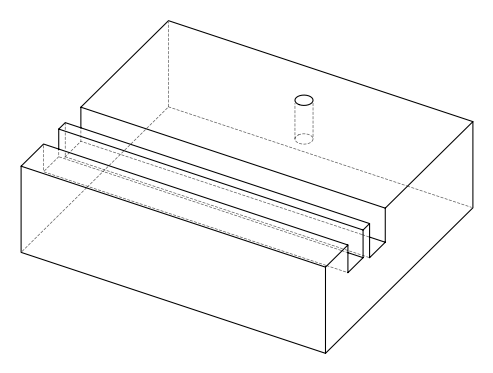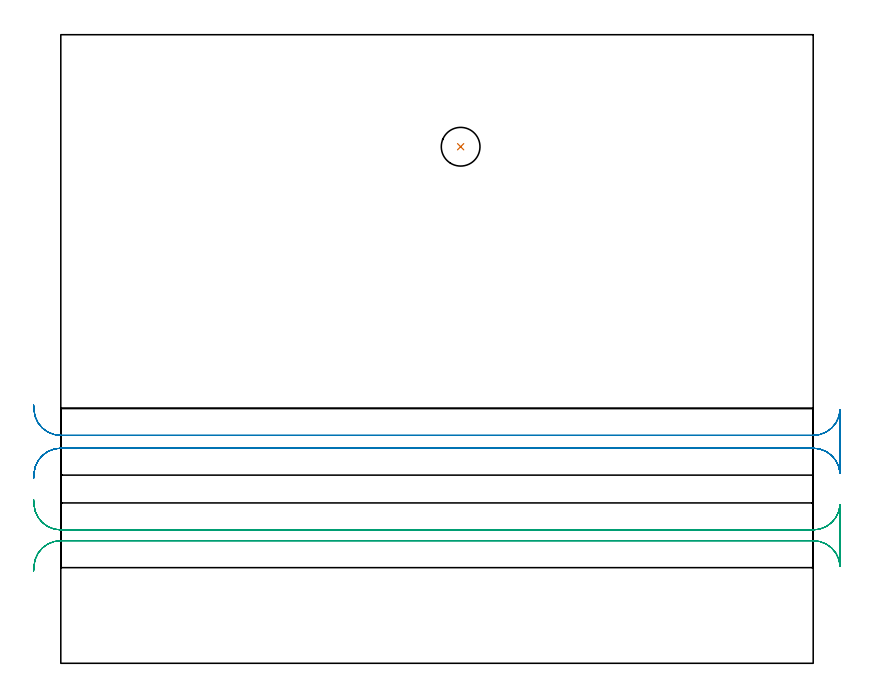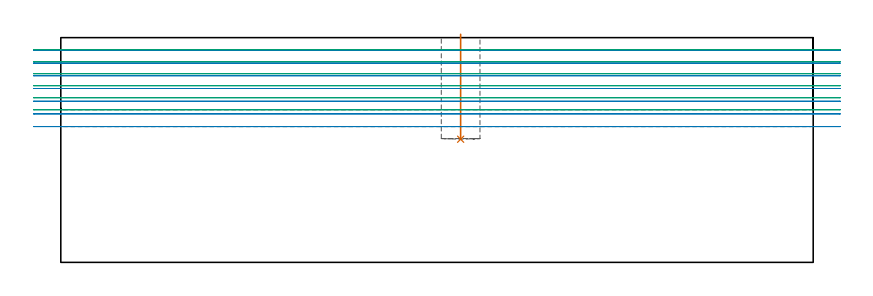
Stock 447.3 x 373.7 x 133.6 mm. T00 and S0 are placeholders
(PLAN: 3 operations, 1 tool changes, 27.4 min)
(1 INDEXABLE_INSERT_DRILL_BLIND_HOLE_FROM_SOLID | STEP1POCKET | NXT0302_017 | 0.25 min | 24949 mm3)
(2 MILL_RECTANGULAR_SLOT | SLOT_RECTANGULAR | UGT0201_004 | Follow Part, ap 8, ae 75% | 14.61 min | 937290 mm3)
(3 MILL_RECTANGULAR_SLOT_1 | SLOT_RECTANGULAR_1 | UGT0201_004 | Follow Part, ap 8, ae 75% | 12.51 min | 737301 mm3)
(TOOL NXT0302_017 | Index. Insert Drill 23mm [880-D2300L25-05] | D23 PA176 FL115 Z2)
(TOOL UGT0201_004 | End Mill 32 mm | D32 FL53 Z6)
(OP 1 INDEXABLE_INSERT_DRILL_BLIND_HOLE_FROM_SOLID)
G17 G21 G94 G90
T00 M6
G54
G17 G0 G90 X237.7 Y307.1 S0 M3
G43 Z143.6 H1
G94 G81 G98 Z73.2 F250. R135.6
G80
M5
M2
(OP 2 MILL_RECTANGULAR_SLOT)
G17 G21 G94 G90
T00 M6
G54
G17 G0 G90 X-16.154 Y109.885 S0 M3
G43 Z143.6 H0
Z126.043
G94 G1 X-15.97 Y112.879 F250.
G2 X0. Y127.9 R16. F500.
G1 X447.3
G2 X463.27 Y112.88 R16.
G1 X463.3
Y150.52
X463.27
G2 X447.3 Y135.5 R16.
G1 X0.
G2 X-15.97 Y150.521 R16.
G1 X-16.154 Y153.515 F250.
G0 Y109.885 Z118.486
G1 X-15.97 Y112.879
G2 X0. Y127.9 R16. F500.
G1 X447.3
G2 X463.27 Y112.88 R16.
G1 X463.3
Y150.52
X463.27
G2 X447.3 Y135.5 R16.
G1 X0.
G2 X-15.97 Y150.521 R16.
G1 X-16.154 Y153.515 F250.
G0 Y109.885 Z110.929
G1 X-15.97 Y112.879
G2 X0. Y127.9 R16. F500.
G1 X447.3
G2 X463.27 Y112.88 R16.
G1 X463.3
Y150.52
X463.27
G2 X447.3 Y135.5 R16.
G1 X0.
G2 X-15.97 Y150.521 R16.
G1 X-16.154 Y153.515 F250.
G0 Y109.885 Z103.371
G1 X-15.97 Y112.879
G2 X0. Y127.9 R16. F500.
G1 X447.3
G2 X463.27 Y112.88 R16.
G1 X463.3
Y150.52
X463.27
G2 X447.3 Y135.5 R16.
G1 X0.
G2 X-15.97 Y150.521 R16.
G1 X-16.154 Y153.515 F250.
G0 Y109.885 Z95.814
G1 X-15.97 Y112.879
G2 X0. Y127.9 R16. F500.
G1 X447.3
G2 X463.27 Y112.88 R16.
G1 X463.3
Y150.52
X463.27
G2 X447.3 Y135.5 R16.
G1 X0.
G2 X-15.97 Y150.521 R16.
G1 X-16.154 Y153.515 F250.
G0 Y109.885 Z88.257
G1 X-15.97 Y112.879
G2 X0. Y127.9 R16. F500.
G1 X447.3
G2 X463.27 Y112.88 R16.
G1 X463.3
Y150.52
X463.27
G2 X447.3 Y135.5 R16.
G1 X0.
G2 X-15.97 Y150.521 R16.
G1 X-16.154 Y153.515 F250.
G0 Y109.885 Z80.7
G1 X-15.97 Y112.879
G2 X0. Y127.9 R16. F500.
G1 X447.3
G2 X463.27 Y112.88 R16.
G1 X463.3
Y150.52
X463.27
G2 X447.3 Y135.5 R16.
G1 X0.
G2 X-15.97 Y150.521 R16.
G1 X-16.154 Y153.515 F250.
G0 Z143.6
M5
M2
(OP 3 MILL_RECTANGULAR_SLOT_1)
G17 G21 G94 G90
T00 M6
G54
G17 G0 G90 X-16.154 Y54.885 S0 M3
G43 Z143.6 H0
Z126.45
G94 G1 X-15.97 Y57.879 F250.
G2 X0. Y72.9 R16. F500.
G1 X447.3
G2 X463.27 Y57.88 R16.
G1 X463.3
Y94.32
X463.27
G2 X447.3 Y79.3 R16.
G1 X0.
G2 X-15.97 Y94.321 R16.
G1 X-16.154 Y97.315 F250.
G0 Y54.885 Z119.3
G1 X-15.97 Y57.879
G2 X0. Y72.9 R16. F500.
G1 X447.3
G2 X463.27 Y57.88 R16.
G1 X463.3
Y94.32
X463.27
G2 X447.3 Y79.3 R16.
G1 X0.
G2 X-15.97 Y94.321 R16.
G1 X-16.154 Y97.315 F250.
G0 Y54.885 Z112.15
G1 X-15.97 Y57.879
G2 X0. Y72.9 R16. F500.
G1 X447.3
G2 X463.27 Y57.88 R16.
G1 X463.3
Y94.32
X463.27
G2 X447.3 Y79.3 R16.
G1 X0.
G2 X-15.97 Y94.321 R16.
G1 X-16.154 Y97.315 F250.
G0 Y54.885 Z105.
G1 X-15.97 Y57.879
G2 X0. Y72.9 R16. F500.
G1 X447.3
G2 X463.27 Y57.88 R16.
G1 X463.3
Y94.32
X463.27
G2 X447.3 Y79.3 R16.
G1 X0.
G2 X-15.97 Y94.321 R16.
G1 X-16.154 Y97.315 F250.
G0 Y54.885 Z97.85
G1 X-15.97 Y57.879
G2 X0. Y72.9 R16. F500.
G1 X447.3
G2 X463.27 Y57.88 R16.
G1 X463.3
Y94.32
X463.27
G2 X447.3 Y79.3 R16.
G1 X0.
G2 X-15.97 Y94.321 R16.
G1 X-16.154 Y97.315 F250.
G0 Y54.885 Z90.7
G1 X-15.97 Y57.879
G2 X0. Y72.9 R16. F500.
G1 X447.3
G2 X463.27 Y57.88 R16.
G1 X463.3
Y94.32
X463.27
G2 X447.3 Y79.3 R16.
G1 X0.
G2 X-15.97 Y94.321 R16.
G1 X-16.154 Y97.315 F250.
G0 Z143.6
M5
M2
